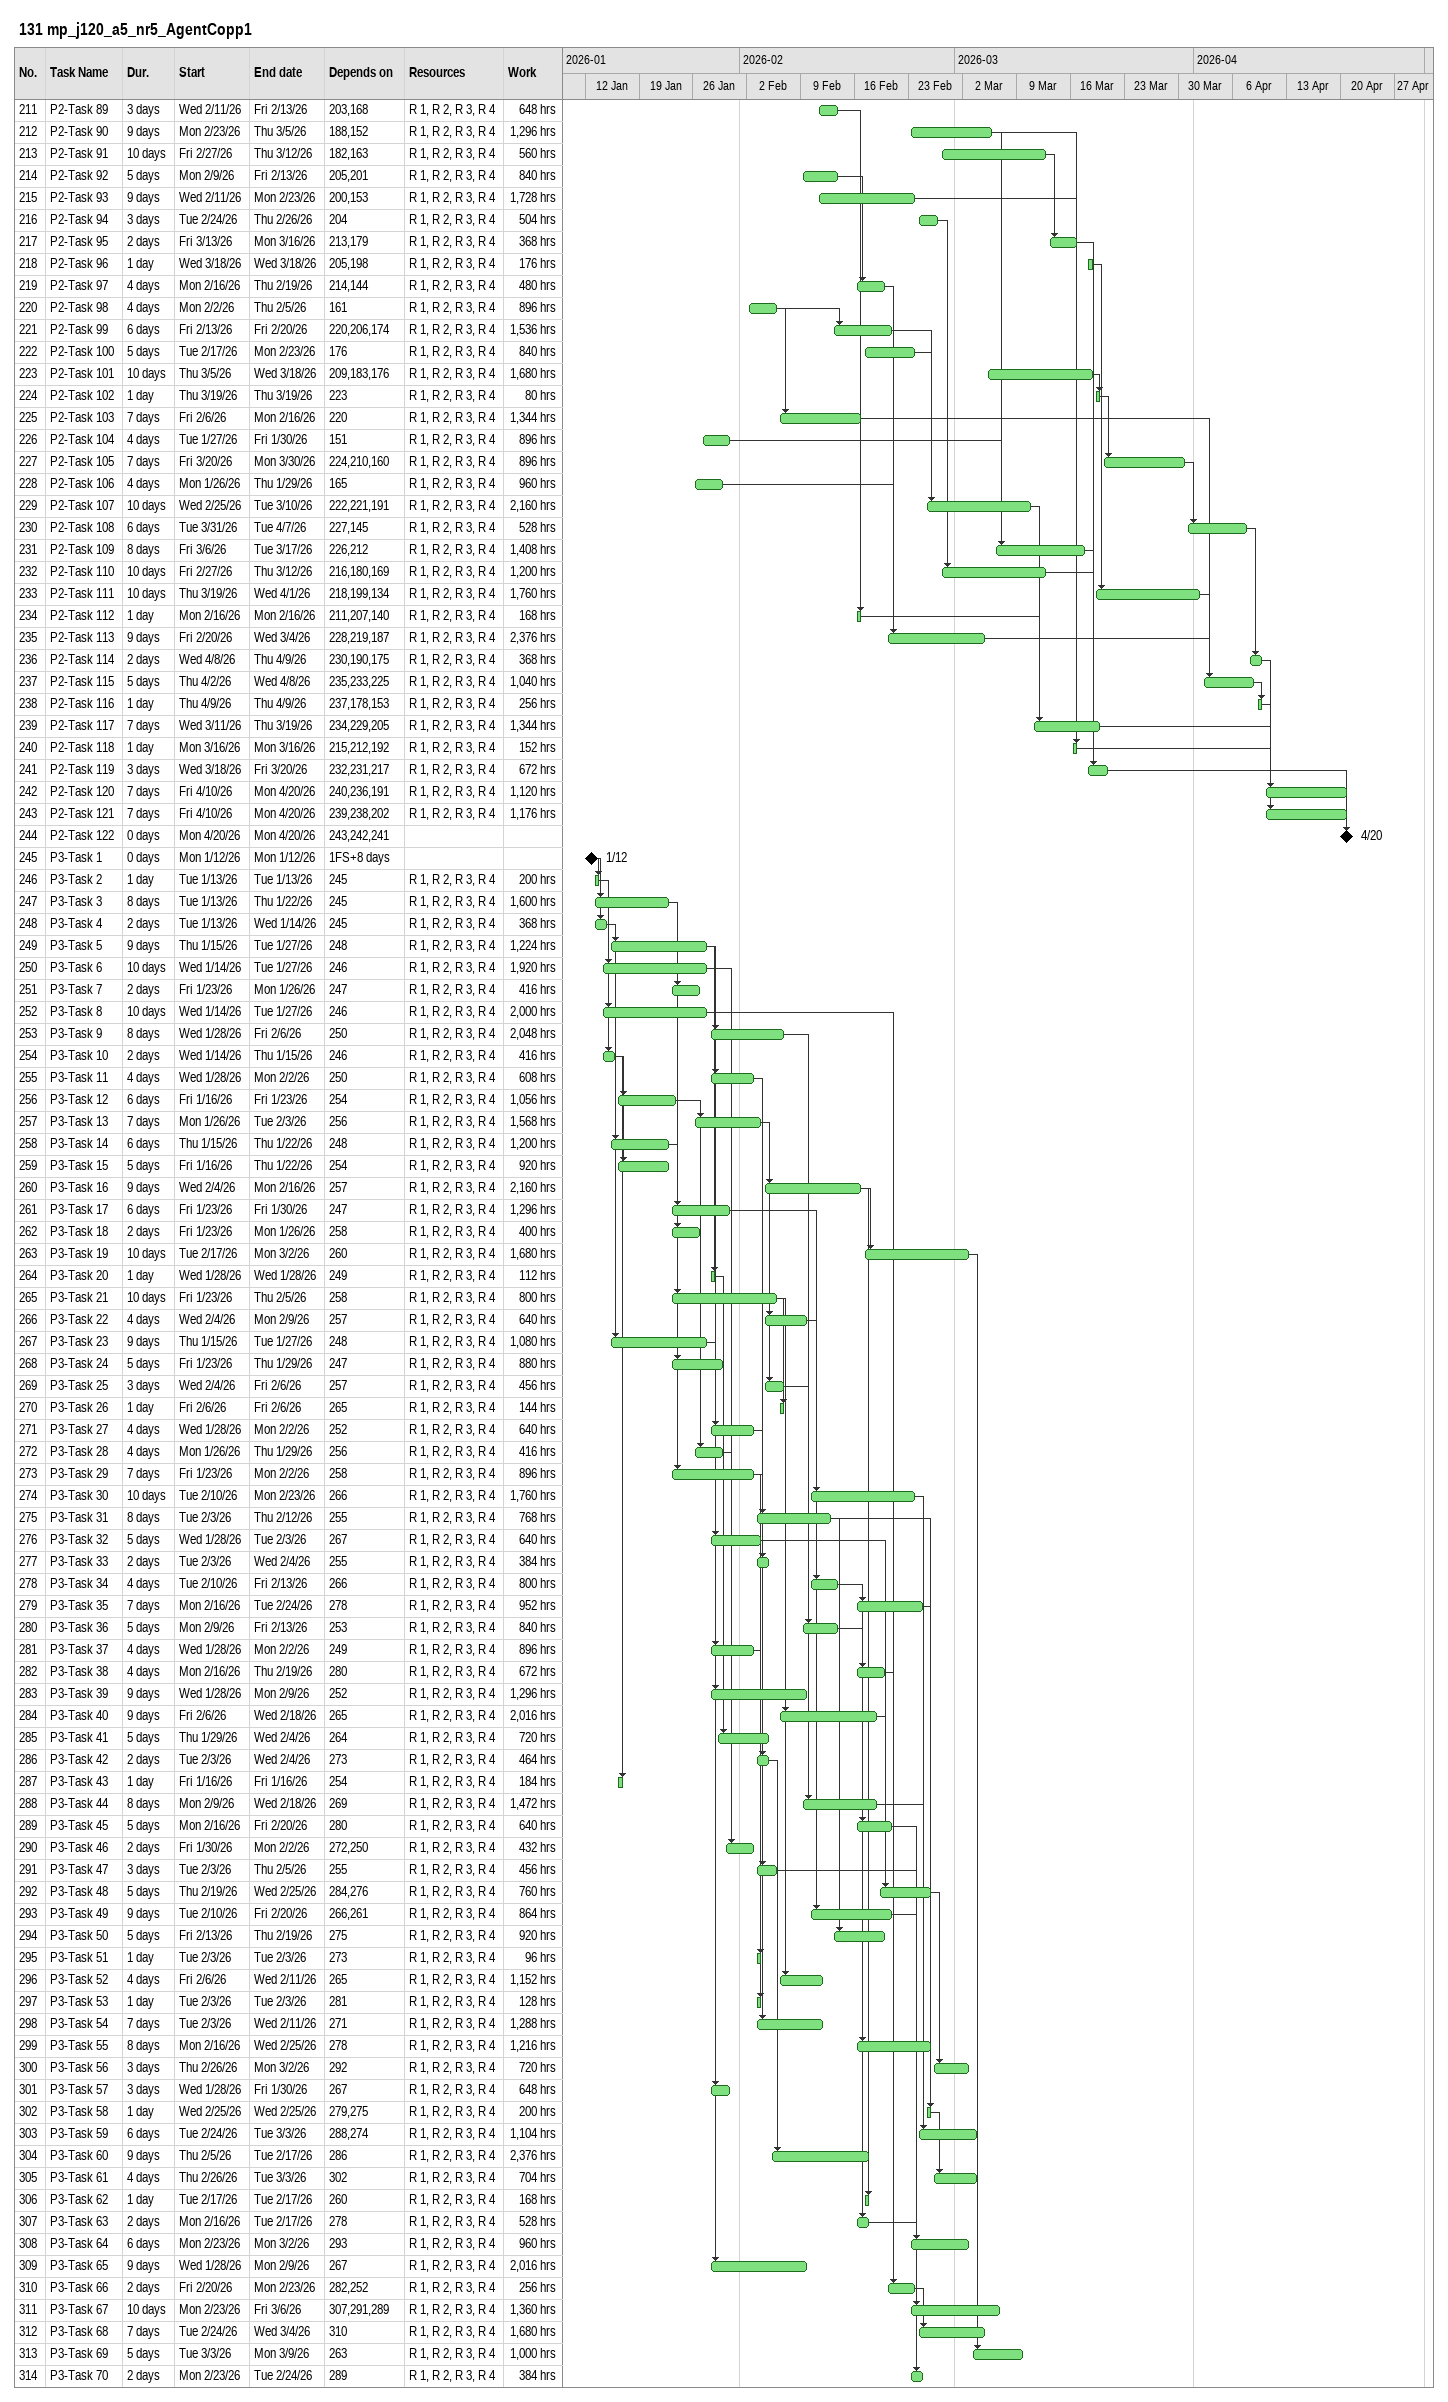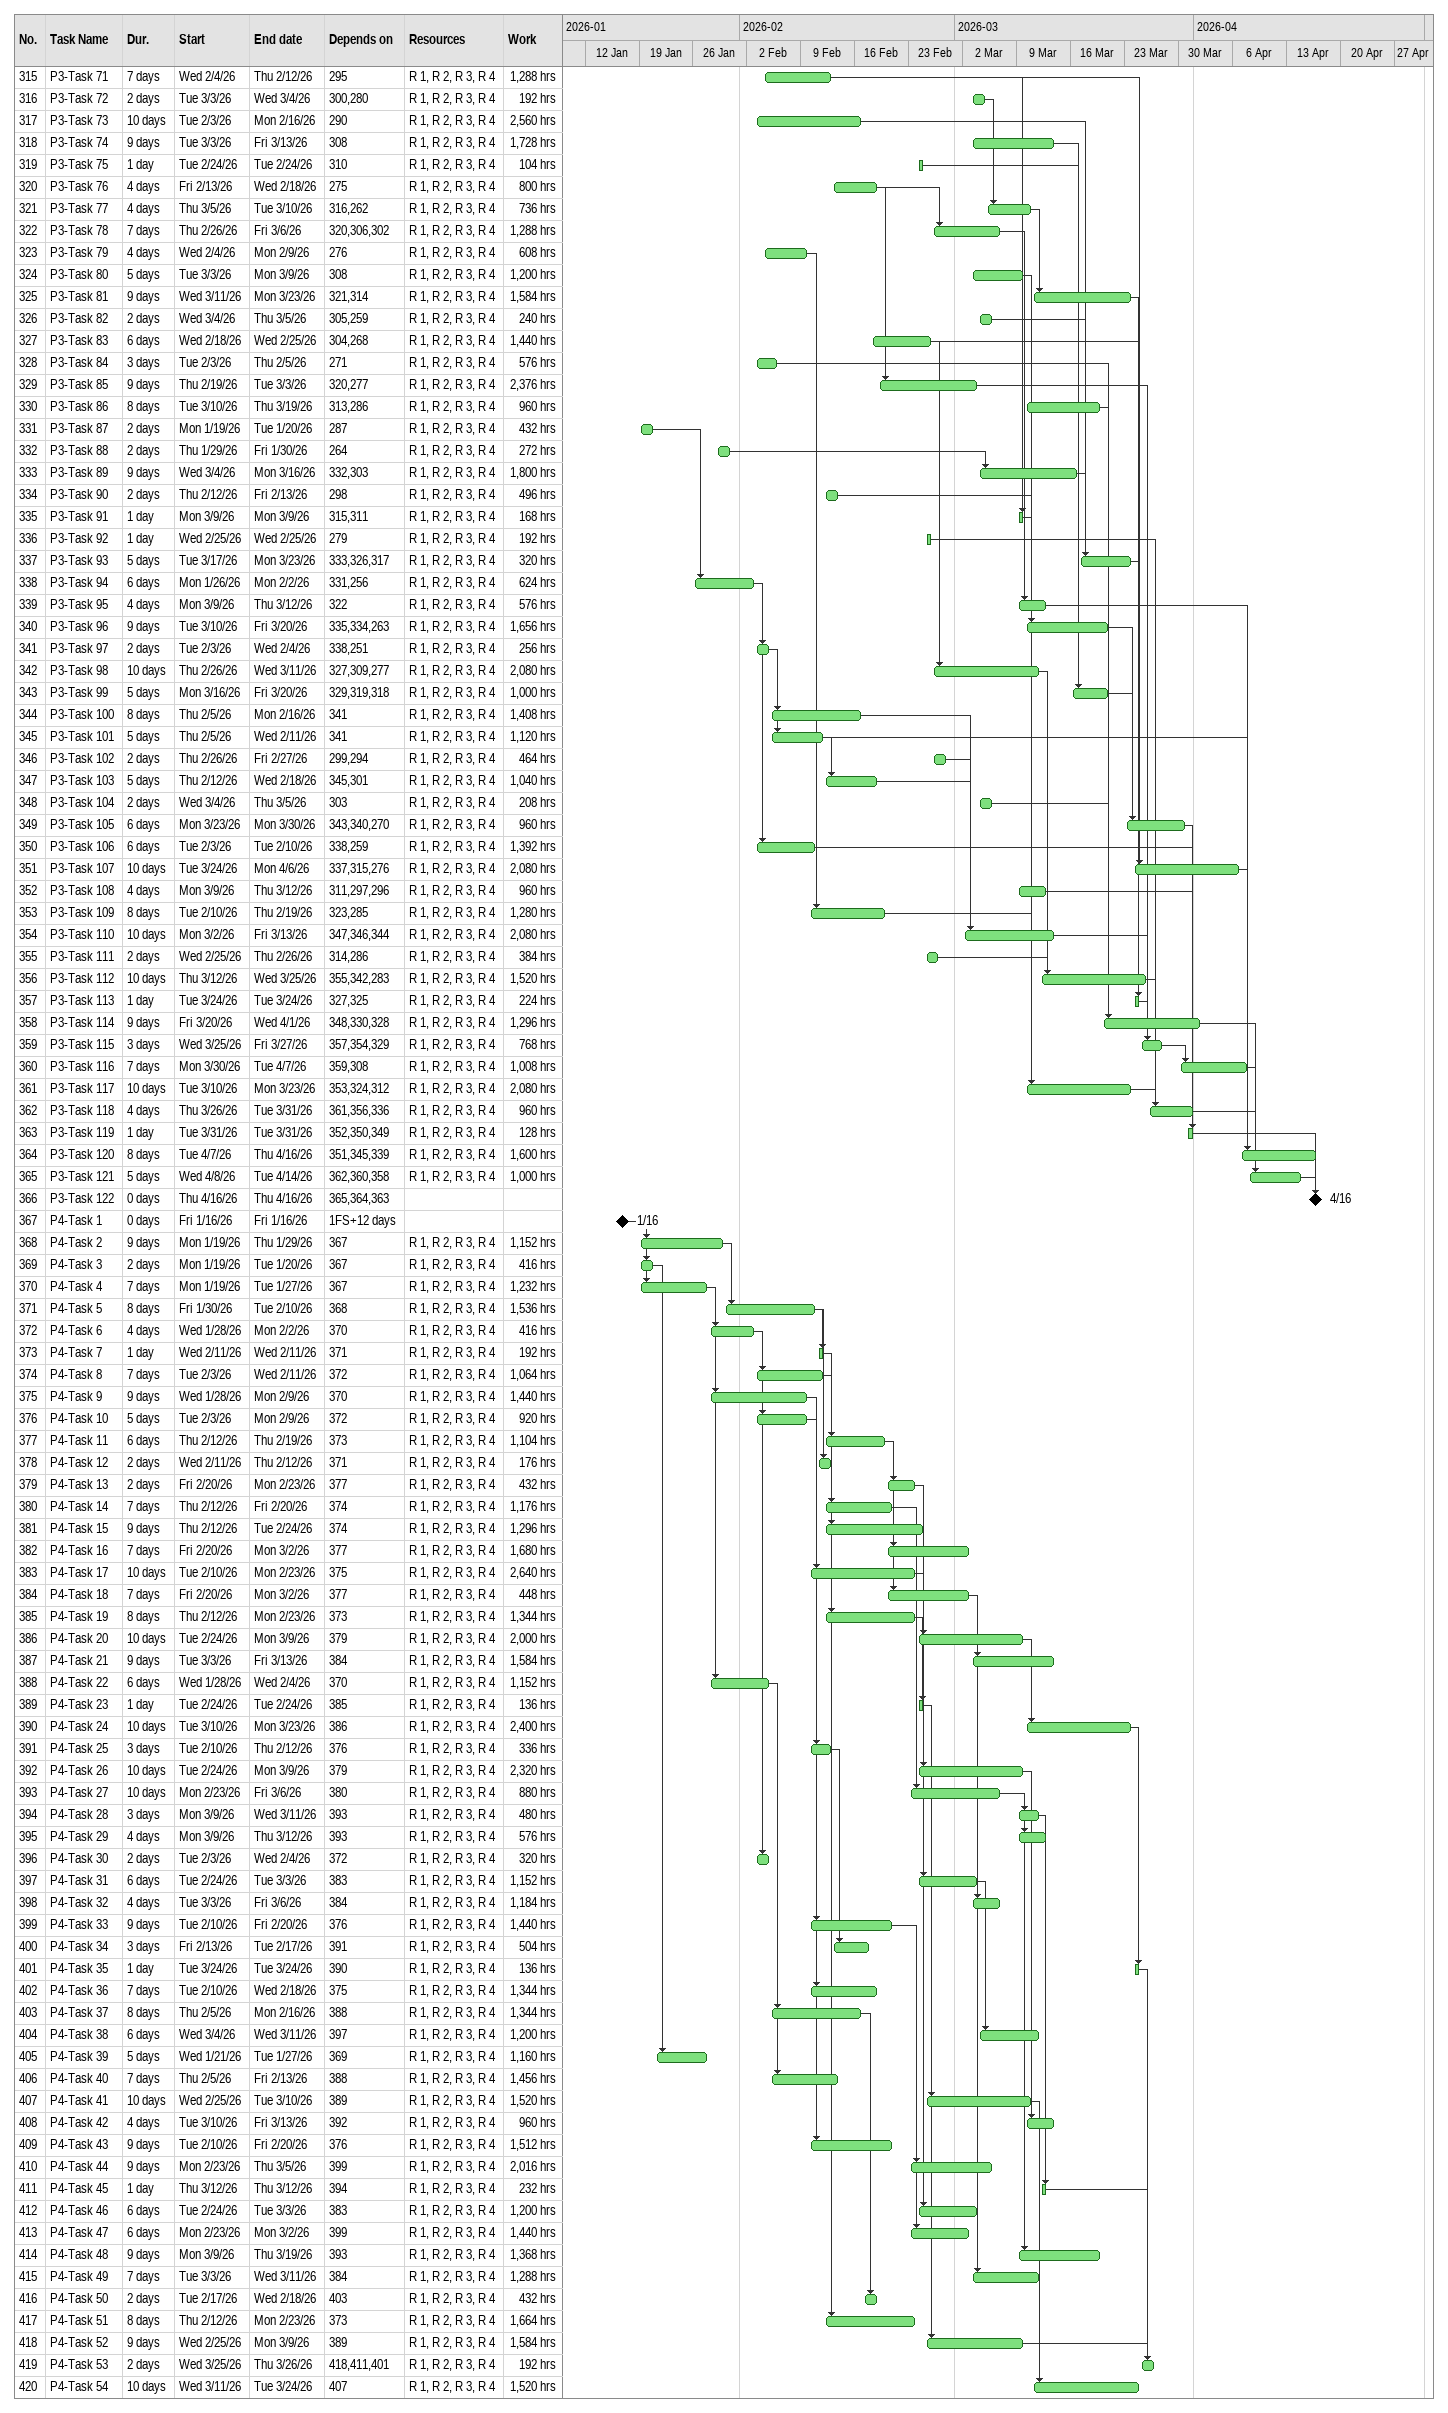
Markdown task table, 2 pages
131 mp_j120_a5_nr5_AgentCopp1

| ID | Task | Duration | Start | Finish | Predecessors | Resources | Work (h) |
|---|---|---|---|---|---|---|---|
| 211 | P2-Task 89 | 3d | 2026-02-11 | 2026-02-13 | 203, 168 | R 1, R 2, R 3, R 4 | 648 |
| 212 | P2-Task 90 | 9d | 2026-02-23 | 2026-03-05 | 188, 152 | R 1, R 2, R 3, R 4 | 1296 |
| 213 | P2-Task 91 | 10d | 2026-02-27 | 2026-03-12 | 182, 163 | R 1, R 2, R 3, R 4 | 560 |
| 214 | P2-Task 92 | 5d | 2026-02-09 | 2026-02-13 | 205, 201 | R 1, R 2, R 3, R 4 | 840 |
| 215 | P2-Task 93 | 9d | 2026-02-11 | 2026-02-23 | 200, 153 | R 1, R 2, R 3, R 4 | 1728 |
| 216 | P2-Task 94 | 3d | 2026-02-24 | 2026-02-26 | 204 | R 1, R 2, R 3, R 4 | 504 |
| 217 | P2-Task 95 | 2d | 2026-03-13 | 2026-03-16 | 213, 179 | R 1, R 2, R 3, R 4 | 368 |
| 218 | P2-Task 96 | 1d | 2026-03-18 | 2026-03-18 | 205, 198 | R 1, R 2, R 3, R 4 | 176 |
| 219 | P2-Task 97 | 4d | 2026-02-16 | 2026-02-19 | 214, 144 | R 1, R 2, R 3, R 4 | 480 |
| 220 | P2-Task 98 | 4d | 2026-02-02 | 2026-02-05 | 161 | R 1, R 2, R 3, R 4 | 896 |
| 221 | P2-Task 99 | 6d | 2026-02-13 | 2026-02-20 | 220, 206, 174 | R 1, R 2, R 3, R 4 | 1536 |
| 222 | P2-Task 100 | 5d | 2026-02-17 | 2026-02-23 | 176 | R 1, R 2, R 3, R 4 | 840 |
| 223 | P2-Task 101 | 10d | 2026-03-05 | 2026-03-18 | 209, 183, 176 | R 1, R 2, R 3, R 4 | 1680 |
| 224 | P2-Task 102 | 1d | 2026-03-19 | 2026-03-19 | 223 | R 1, R 2, R 3, R 4 | 80 |
| 225 | P2-Task 103 | 7d | 2026-02-06 | 2026-02-16 | 220 | R 1, R 2, R 3, R 4 | 1344 |
| 226 | P2-Task 104 | 4d | 2026-01-27 | 2026-01-30 | 151 | R 1, R 2, R 3, R 4 | 896 |
| 227 | P2-Task 105 | 7d | 2026-03-20 | 2026-03-30 | 224, 210, 160 | R 1, R 2, R 3, R 4 | 896 |
| 228 | P2-Task 106 | 4d | 2026-01-26 | 2026-01-29 | 165 | R 1, R 2, R 3, R 4 | 960 |
| 229 | P2-Task 107 | 10d | 2026-02-25 | 2026-03-10 | 222, 221, 191 | R 1, R 2, R 3, R 4 | 2160 |
| 230 | P2-Task 108 | 6d | 2026-03-31 | 2026-04-07 | 227, 145 | R 1, R 2, R 3, R 4 | 528 |
| 231 | P2-Task 109 | 8d | 2026-03-06 | 2026-03-17 | 226, 212 | R 1, R 2, R 3, R 4 | 1408 |
| 232 | P2-Task 110 | 10d | 2026-02-27 | 2026-03-12 | 216, 180, 169 | R 1, R 2, R 3, R 4 | 1200 |
| 233 | P2-Task 111 | 10d | 2026-03-19 | 2026-04-01 | 218, 199, 134 | R 1, R 2, R 3, R 4 | 1760 |
| 234 | P2-Task 112 | 1d | 2026-02-16 | 2026-02-16 | 211, 207, 140 | R 1, R 2, R 3, R 4 | 168 |
| 235 | P2-Task 113 | 9d | 2026-02-20 | 2026-03-04 | 228, 219, 187 | R 1, R 2, R 3, R 4 | 2376 |
| 236 | P2-Task 114 | 2d | 2026-04-08 | 2026-04-09 | 230, 190, 175 | R 1, R 2, R 3, R 4 | 368 |
| 237 | P2-Task 115 | 5d | 2026-04-02 | 2026-04-08 | 235, 233, 225 | R 1, R 2, R 3, R 4 | 1040 |
| 238 | P2-Task 116 | 1d | 2026-04-09 | 2026-04-09 | 237, 178, 153 | R 1, R 2, R 3, R 4 | 256 |
| 239 | P2-Task 117 | 7d | 2026-03-11 | 2026-03-19 | 234, 229, 205 | R 1, R 2, R 3, R 4 | 1344 |
| 240 | P2-Task 118 | 1d | 2026-03-16 | 2026-03-16 | 215, 212, 192 | R 1, R 2, R 3, R 4 | 152 |
| 241 | P2-Task 119 | 3d | 2026-03-18 | 2026-03-20 | 232, 231, 217 | R 1, R 2, R 3, R 4 | 672 |
| 242 | P2-Task 120 | 7d | 2026-04-10 | 2026-04-20 | 240, 236, 191 | R 1, R 2, R 3, R 4 | 1120 |
| 243 | P2-Task 121 | 7d | 2026-04-10 | 2026-04-20 | 239, 238, 202 | R 1, R 2, R 3, R 4 | 1176 |
| 244 | P2-Task 122 | 0d | 2026-04-20 | 2026-04-20 | 243, 242, 241 |  |  |
| 245 | P3-Task 1 | 0d | 2026-01-12 | 2026-01-12 | 1FS+8d |  |  |
| 246 | P3-Task 2 | 1d | 2026-01-13 | 2026-01-13 | 245 | R 1, R 2, R 3, R 4 | 200 |
| 247 | P3-Task 3 | 8d | 2026-01-13 | 2026-01-22 | 245 | R 1, R 2, R 3, R 4 | 1600 |
| 248 | P3-Task 4 | 2d | 2026-01-13 | 2026-01-14 | 245 | R 1, R 2, R 3, R 4 | 368 |
| 249 | P3-Task 5 | 9d | 2026-01-15 | 2026-01-27 | 248 | R 1, R 2, R 3, R 4 | 1224 |
| 250 | P3-Task 6 | 10d | 2026-01-14 | 2026-01-27 | 246 | R 1, R 2, R 3, R 4 | 1920 |
| 251 | P3-Task 7 | 2d | 2026-01-23 | 2026-01-26 | 247 | R 1, R 2, R 3, R 4 | 416 |
| 252 | P3-Task 8 | 10d | 2026-01-14 | 2026-01-27 | 246 | R 1, R 2, R 3, R 4 | 2000 |
| 253 | P3-Task 9 | 8d | 2026-01-28 | 2026-02-06 | 250 | R 1, R 2, R 3, R 4 | 2048 |
| 254 | P3-Task 10 | 2d | 2026-01-14 | 2026-01-15 | 246 | R 1, R 2, R 3, R 4 | 416 |
| 255 | P3-Task 11 | 4d | 2026-01-28 | 2026-02-02 | 250 | R 1, R 2, R 3, R 4 | 608 |
| 256 | P3-Task 12 | 6d | 2026-01-16 | 2026-01-23 | 254 | R 1, R 2, R 3, R 4 | 1056 |
| 257 | P3-Task 13 | 7d | 2026-01-26 | 2026-02-03 | 256 | R 1, R 2, R 3, R 4 | 1568 |
| 258 | P3-Task 14 | 6d | 2026-01-15 | 2026-01-22 | 248 | R 1, R 2, R 3, R 4 | 1200 |
| 259 | P3-Task 15 | 5d | 2026-01-16 | 2026-01-22 | 254 | R 1, R 2, R 3, R 4 | 920 |
| 260 | P3-Task 16 | 9d | 2026-02-04 | 2026-02-16 | 257 | R 1, R 2, R 3, R 4 | 2160 |
| 261 | P3-Task 17 | 6d | 2026-01-23 | 2026-01-30 | 247 | R 1, R 2, R 3, R 4 | 1296 |
| 262 | P3-Task 18 | 2d | 2026-01-23 | 2026-01-26 | 258 | R 1, R 2, R 3, R 4 | 400 |
| 263 | P3-Task 19 | 10d | 2026-02-17 | 2026-03-02 | 260 | R 1, R 2, R 3, R 4 | 1680 |
| 264 | P3-Task 20 | 1d | 2026-01-28 | 2026-01-28 | 249 | R 1, R 2, R 3, R 4 | 112 |
| 265 | P3-Task 21 | 10d | 2026-01-23 | 2026-02-05 | 258 | R 1, R 2, R 3, R 4 | 800 |
| 266 | P3-Task 22 | 4d | 2026-02-04 | 2026-02-09 | 257 | R 1, R 2, R 3, R 4 | 640 |
| 267 | P3-Task 23 | 9d | 2026-01-15 | 2026-01-27 | 248 | R 1, R 2, R 3, R 4 | 1080 |
| 268 | P3-Task 24 | 5d | 2026-01-23 | 2026-01-29 | 247 | R 1, R 2, R 3, R 4 | 880 |
| 269 | P3-Task 25 | 3d | 2026-02-04 | 2026-02-06 | 257 | R 1, R 2, R 3, R 4 | 456 |
| 270 | P3-Task 26 | 1d | 2026-02-06 | 2026-02-06 | 265 | R 1, R 2, R 3, R 4 | 144 |
| 271 | P3-Task 27 | 4d | 2026-01-28 | 2026-02-02 | 252 | R 1, R 2, R 3, R 4 | 640 |
| 272 | P3-Task 28 | 4d | 2026-01-26 | 2026-01-29 | 256 | R 1, R 2, R 3, R 4 | 416 |
| 273 | P3-Task 29 | 7d | 2026-01-23 | 2026-02-02 | 258 | R 1, R 2, R 3, R 4 | 896 |
| 274 | P3-Task 30 | 10d | 2026-02-10 | 2026-02-23 | 266 | R 1, R 2, R 3, R 4 | 1760 |
| 275 | P3-Task 31 | 8d | 2026-02-03 | 2026-02-12 | 255 | R 1, R 2, R 3, R 4 | 768 |
| 276 | P3-Task 32 | 5d | 2026-01-28 | 2026-02-03 | 267 | R 1, R 2, R 3, R 4 | 640 |
| 277 | P3-Task 33 | 2d | 2026-02-03 | 2026-02-04 | 255 | R 1, R 2, R 3, R 4 | 384 |
| 278 | P3-Task 34 | 4d | 2026-02-10 | 2026-02-13 | 266 | R 1, R 2, R 3, R 4 | 800 |
| 279 | P3-Task 35 | 7d | 2026-02-16 | 2026-02-24 | 278 | R 1, R 2, R 3, R 4 | 952 |
| 280 | P3-Task 36 | 5d | 2026-02-09 | 2026-02-13 | 253 | R 1, R 2, R 3, R 4 | 840 |
| 281 | P3-Task 37 | 4d | 2026-01-28 | 2026-02-02 | 249 | R 1, R 2, R 3, R 4 | 896 |
| 282 | P3-Task 38 | 4d | 2026-02-16 | 2026-02-19 | 280 | R 1, R 2, R 3, R 4 | 672 |
| 283 | P3-Task 39 | 9d | 2026-01-28 | 2026-02-09 | 252 | R 1, R 2, R 3, R 4 | 1296 |
| 284 | P3-Task 40 | 9d | 2026-02-06 | 2026-02-18 | 265 | R 1, R 2, R 3, R 4 | 2016 |
| 285 | P3-Task 41 | 5d | 2026-01-29 | 2026-02-04 | 264 | R 1, R 2, R 3, R 4 | 720 |
| 286 | P3-Task 42 | 2d | 2026-02-03 | 2026-02-04 | 273 | R 1, R 2, R 3, R 4 | 464 |
| 287 | P3-Task 43 | 1d | 2026-01-16 | 2026-01-16 | 254 | R 1, R 2, R 3, R 4 | 184 |
| 288 | P3-Task 44 | 8d | 2026-02-09 | 2026-02-18 | 269 | R 1, R 2, R 3, R 4 | 1472 |
| 289 | P3-Task 45 | 5d | 2026-02-16 | 2026-02-20 | 280 | R 1, R 2, R 3, R 4 | 640 |
| 290 | P3-Task 46 | 2d | 2026-01-30 | 2026-02-02 | 272, 250 | R 1, R 2, R 3, R 4 | 432 |
| 291 | P3-Task 47 | 3d | 2026-02-03 | 2026-02-05 | 255 | R 1, R 2, R 3, R 4 | 456 |
| 292 | P3-Task 48 | 5d | 2026-02-19 | 2026-02-25 | 284, 276 | R 1, R 2, R 3, R 4 | 760 |
| 293 | P3-Task 49 | 9d | 2026-02-10 | 2026-02-20 | 266, 261 | R 1, R 2, R 3, R 4 | 864 |
| 294 | P3-Task 50 | 5d | 2026-02-13 | 2026-02-19 | 275 | R 1, R 2, R 3, R 4 | 920 |
| 295 | P3-Task 51 | 1d | 2026-02-03 | 2026-02-03 | 273 | R 1, R 2, R 3, R 4 | 96 |
| 296 | P3-Task 52 | 4d | 2026-02-06 | 2026-02-11 | 265 | R 1, R 2, R 3, R 4 | 1152 |
| 297 | P3-Task 53 | 1d | 2026-02-03 | 2026-02-03 | 281 | R 1, R 2, R 3, R 4 | 128 |
| 298 | P3-Task 54 | 7d | 2026-02-03 | 2026-02-11 | 271 | R 1, R 2, R 3, R 4 | 1288 |
| 299 | P3-Task 55 | 8d | 2026-02-16 | 2026-02-25 | 278 | R 1, R 2, R 3, R 4 | 1216 |
| 300 | P3-Task 56 | 3d | 2026-02-26 | 2026-03-02 | 292 | R 1, R 2, R 3, R 4 | 720 |
| 301 | P3-Task 57 | 3d | 2026-01-28 | 2026-01-30 | 267 | R 1, R 2, R 3, R 4 | 648 |
| 302 | P3-Task 58 | 1d | 2026-02-25 | 2026-02-25 | 279, 275 | R 1, R 2, R 3, R 4 | 200 |
| 303 | P3-Task 59 | 6d | 2026-02-24 | 2026-03-03 | 288, 274 | R 1, R 2, R 3, R 4 | 1104 |
| 304 | P3-Task 60 | 9d | 2026-02-05 | 2026-02-17 | 286 | R 1, R 2, R 3, R 4 | 2376 |
| 305 | P3-Task 61 | 4d | 2026-02-26 | 2026-03-03 | 302 | R 1, R 2, R 3, R 4 | 704 |
| 306 | P3-Task 62 | 1d | 2026-02-17 | 2026-02-17 | 260 | R 1, R 2, R 3, R 4 | 168 |
| 307 | P3-Task 63 | 2d | 2026-02-16 | 2026-02-17 | 278 | R 1, R 2, R 3, R 4 | 528 |
| 308 | P3-Task 64 | 6d | 2026-02-23 | 2026-03-02 | 293 | R 1, R 2, R 3, R 4 | 960 |
| 309 | P3-Task 65 | 9d | 2026-01-28 | 2026-02-09 | 267 | R 1, R 2, R 3, R 4 | 2016 |
| 310 | P3-Task 66 | 2d | 2026-02-20 | 2026-02-23 | 282, 252 | R 1, R 2, R 3, R 4 | 256 |
| 311 | P3-Task 67 | 10d | 2026-02-23 | 2026-03-06 | 307, 291, 289 | R 1, R 2, R 3, R 4 | 1360 |
| 312 | P3-Task 68 | 7d | 2026-02-24 | 2026-03-04 | 310 | R 1, R 2, R 3, R 4 | 1680 |
| 313 | P3-Task 69 | 5d | 2026-03-03 | 2026-03-09 | 263 | R 1, R 2, R 3, R 4 | 1000 |
| 314 | P3-Task 70 | 2d | 2026-02-23 | 2026-02-24 | 289 | R 1, R 2, R 3, R 4 | 384 |
| 315 | P3-Task 71 | 7d | 2026-02-04 | 2026-02-12 | 295 | R 1, R 2, R 3, R 4 | 1288 |
| 316 | P3-Task 72 | 2d | 2026-03-03 | 2026-03-04 | 300, 280 | R 1, R 2, R 3, R 4 | 192 |
| 317 | P3-Task 73 | 10d | 2026-02-03 | 2026-02-16 | 290 | R 1, R 2, R 3, R 4 | 2560 |
| 318 | P3-Task 74 | 9d | 2026-03-03 | 2026-03-13 | 308 | R 1, R 2, R 3, R 4 | 1728 |
| 319 | P3-Task 75 | 1d | 2026-02-24 | 2026-02-24 | 310 | R 1, R 2, R 3, R 4 | 104 |
| 320 | P3-Task 76 | 4d | 2026-02-13 | 2026-02-18 | 275 | R 1, R 2, R 3, R 4 | 800 |
| 321 | P3-Task 77 | 4d | 2026-03-05 | 2026-03-10 | 316, 262 | R 1, R 2, R 3, R 4 | 736 |
| 322 | P3-Task 78 | 7d | 2026-02-26 | 2026-03-06 | 320, 306, 302 | R 1, R 2, R 3, R 4 | 1288 |
| 323 | P3-Task 79 | 4d | 2026-02-04 | 2026-02-09 | 276 | R 1, R 2, R 3, R 4 | 608 |
| 324 | P3-Task 80 | 5d | 2026-03-03 | 2026-03-09 | 308 | R 1, R 2, R 3, R 4 | 1200 |
| 325 | P3-Task 81 | 9d | 2026-03-11 | 2026-03-23 | 321, 314 | R 1, R 2, R 3, R 4 | 1584 |
| 326 | P3-Task 82 | 2d | 2026-03-04 | 2026-03-05 | 305, 259 | R 1, R 2, R 3, R 4 | 240 |
| 327 | P3-Task 83 | 6d | 2026-02-18 | 2026-02-25 | 304, 268 | R 1, R 2, R 3, R 4 | 1440 |
| 328 | P3-Task 84 | 3d | 2026-02-03 | 2026-02-05 | 271 | R 1, R 2, R 3, R 4 | 576 |
| 329 | P3-Task 85 | 9d | 2026-02-19 | 2026-03-03 | 320, 277 | R 1, R 2, R 3, R 4 | 2376 |
| 330 | P3-Task 86 | 8d | 2026-03-10 | 2026-03-19 | 313, 286 | R 1, R 2, R 3, R 4 | 960 |
| 331 | P3-Task 87 | 2d | 2026-01-19 | 2026-01-20 | 287 | R 1, R 2, R 3, R 4 | 432 |
| 332 | P3-Task 88 | 2d | 2026-01-29 | 2026-01-30 | 264 | R 1, R 2, R 3, R 4 | 272 |
| 333 | P3-Task 89 | 9d | 2026-03-04 | 2026-03-16 | 332, 303 | R 1, R 2, R 3, R 4 | 1800 |
| 334 | P3-Task 90 | 2d | 2026-02-12 | 2026-02-13 | 298 | R 1, R 2, R 3, R 4 | 496 |
| 335 | P3-Task 91 | 1d | 2026-03-09 | 2026-03-09 | 315, 311 | R 1, R 2, R 3, R 4 | 168 |
| 336 | P3-Task 92 | 1d | 2026-02-25 | 2026-02-25 | 279 | R 1, R 2, R 3, R 4 | 192 |
| 337 | P3-Task 93 | 5d | 2026-03-17 | 2026-03-23 | 333, 326, 317 | R 1, R 2, R 3, R 4 | 320 |
| 338 | P3-Task 94 | 6d | 2026-01-26 | 2026-02-02 | 331, 256 | R 1, R 2, R 3, R 4 | 624 |
| 339 | P3-Task 95 | 4d | 2026-03-09 | 2026-03-12 | 322 | R 1, R 2, R 3, R 4 | 576 |
| 340 | P3-Task 96 | 9d | 2026-03-10 | 2026-03-20 | 335, 334, 263 | R 1, R 2, R 3, R 4 | 1656 |
| 341 | P3-Task 97 | 2d | 2026-02-03 | 2026-02-04 | 338, 251 | R 1, R 2, R 3, R 4 | 256 |
| 342 | P3-Task 98 | 10d | 2026-02-26 | 2026-03-11 | 327, 309, 277 | R 1, R 2, R 3, R 4 | 2080 |
| 343 | P3-Task 99 | 5d | 2026-03-16 | 2026-03-20 | 329, 319, 318 | R 1, R 2, R 3, R 4 | 1000 |
| 344 | P3-Task 100 | 8d | 2026-02-05 | 2026-02-16 | 341 | R 1, R 2, R 3, R 4 | 1408 |
| 345 | P3-Task 101 | 5d | 2026-02-05 | 2026-02-11 | 341 | R 1, R 2, R 3, R 4 | 1120 |
| 346 | P3-Task 102 | 2d | 2026-02-26 | 2026-02-27 | 299, 294 | R 1, R 2, R 3, R 4 | 464 |
| 347 | P3-Task 103 | 5d | 2026-02-12 | 2026-02-18 | 345, 301 | R 1, R 2, R 3, R 4 | 1040 |
| 348 | P3-Task 104 | 2d | 2026-03-04 | 2026-03-05 | 303 | R 1, R 2, R 3, R 4 | 208 |
| 349 | P3-Task 105 | 6d | 2026-03-23 | 2026-03-30 | 343, 340, 270 | R 1, R 2, R 3, R 4 | 960 |
| 350 | P3-Task 106 | 6d | 2026-02-03 | 2026-02-10 | 338, 259 | R 1, R 2, R 3, R 4 | 1392 |
| 351 | P3-Task 107 | 10d | 2026-03-24 | 2026-04-06 | 337, 315, 276 | R 1, R 2, R 3, R 4 | 2080 |
| 352 | P3-Task 108 | 4d | 2026-03-09 | 2026-03-12 | 311, 297, 296 | R 1, R 2, R 3, R 4 | 960 |
| 353 | P3-Task 109 | 8d | 2026-02-10 | 2026-02-19 | 323, 285 | R 1, R 2, R 3, R 4 | 1280 |
| 354 | P3-Task 110 | 10d | 2026-03-02 | 2026-03-13 | 347, 346, 344 | R 1, R 2, R 3, R 4 | 2080 |
| 355 | P3-Task 111 | 2d | 2026-02-25 | 2026-02-26 | 314, 286 | R 1, R 2, R 3, R 4 | 384 |
| 356 | P3-Task 112 | 10d | 2026-03-12 | 2026-03-25 | 355, 342, 283 | R 1, R 2, R 3, R 4 | 1520 |
| 357 | P3-Task 113 | 1d | 2026-03-24 | 2026-03-24 | 327, 325 | R 1, R 2, R 3, R 4 | 224 |
| 358 | P3-Task 114 | 9d | 2026-03-20 | 2026-04-01 | 348, 330, 328 | R 1, R 2, R 3, R 4 | 1296 |
| 359 | P3-Task 115 | 3d | 2026-03-25 | 2026-03-27 | 357, 354, 329 | R 1, R 2, R 3, R 4 | 768 |
| 360 | P3-Task 116 | 7d | 2026-03-30 | 2026-04-07 | 359, 308 | R 1, R 2, R 3, R 4 | 1008 |
| 361 | P3-Task 117 | 10d | 2026-03-10 | 2026-03-23 | 353, 324, 312 | R 1, R 2, R 3, R 4 | 2080 |
| 362 | P3-Task 118 | 4d | 2026-03-26 | 2026-03-31 | 361, 356, 336 | R 1, R 2, R 3, R 4 | 960 |
| 363 | P3-Task 119 | 1d | 2026-03-31 | 2026-03-31 | 352, 350, 349 | R 1, R 2, R 3, R 4 | 128 |
| 364 | P3-Task 120 | 8d | 2026-04-07 | 2026-04-16 | 351, 345, 339 | R 1, R 2, R 3, R 4 | 1600 |
| 365 | P3-Task 121 | 5d | 2026-04-08 | 2026-04-14 | 362, 360, 358 | R 1, R 2, R 3, R 4 | 1000 |
| 366 | P3-Task 122 | 0d | 2026-04-16 | 2026-04-16 | 365, 364, 363 |  |  |
| 367 | P4-Task 1 | 0d | 2026-01-16 | 2026-01-16 | 1FS+12d |  |  |
| 368 | P4-Task 2 | 9d | 2026-01-19 | 2026-01-29 | 367 | R 1, R 2, R 3, R 4 | 1152 |
| 369 | P4-Task 3 | 2d | 2026-01-19 | 2026-01-20 | 367 | R 1, R 2, R 3, R 4 | 416 |
| 370 | P4-Task 4 | 7d | 2026-01-19 | 2026-01-27 | 367 | R 1, R 2, R 3, R 4 | 1232 |
| 371 | P4-Task 5 | 8d | 2026-01-30 | 2026-02-10 | 368 | R 1, R 2, R 3, R 4 | 1536 |
| 372 | P4-Task 6 | 4d | 2026-01-28 | 2026-02-02 | 370 | R 1, R 2, R 3, R 4 | 416 |
| 373 | P4-Task 7 | 1d | 2026-02-11 | 2026-02-11 | 371 | R 1, R 2, R 3, R 4 | 192 |
| 374 | P4-Task 8 | 7d | 2026-02-03 | 2026-02-11 | 372 | R 1, R 2, R 3, R 4 | 1064 |
| 375 | P4-Task 9 | 9d | 2026-01-28 | 2026-02-09 | 370 | R 1, R 2, R 3, R 4 | 1440 |
| 376 | P4-Task 10 | 5d | 2026-02-03 | 2026-02-09 | 372 | R 1, R 2, R 3, R 4 | 920 |
| 377 | P4-Task 11 | 6d | 2026-02-12 | 2026-02-19 | 373 | R 1, R 2, R 3, R 4 | 1104 |
| 378 | P4-Task 12 | 2d | 2026-02-11 | 2026-02-12 | 371 | R 1, R 2, R 3, R 4 | 176 |
| 379 | P4-Task 13 | 2d | 2026-02-20 | 2026-02-23 | 377 | R 1, R 2, R 3, R 4 | 432 |
| 380 | P4-Task 14 | 7d | 2026-02-12 | 2026-02-20 | 374 | R 1, R 2, R 3, R 4 | 1176 |
| 381 | P4-Task 15 | 9d | 2026-02-12 | 2026-02-24 | 374 | R 1, R 2, R 3, R 4 | 1296 |
| 382 | P4-Task 16 | 7d | 2026-02-20 | 2026-03-02 | 377 | R 1, R 2, R 3, R 4 | 1680 |
| 383 | P4-Task 17 | 10d | 2026-02-10 | 2026-02-23 | 375 | R 1, R 2, R 3, R 4 | 2640 |
| 384 | P4-Task 18 | 7d | 2026-02-20 | 2026-03-02 | 377 | R 1, R 2, R 3, R 4 | 448 |
| 385 | P4-Task 19 | 8d | 2026-02-12 | 2026-02-23 | 373 | R 1, R 2, R 3, R 4 | 1344 |
| 386 | P4-Task 20 | 10d | 2026-02-24 | 2026-03-09 | 379 | R 1, R 2, R 3, R 4 | 2000 |
| 387 | P4-Task 21 | 9d | 2026-03-03 | 2026-03-13 | 384 | R 1, R 2, R 3, R 4 | 1584 |
| 388 | P4-Task 22 | 6d | 2026-01-28 | 2026-02-04 | 370 | R 1, R 2, R 3, R 4 | 1152 |
| 389 | P4-Task 23 | 1d | 2026-02-24 | 2026-02-24 | 385 | R 1, R 2, R 3, R 4 | 136 |
| 390 | P4-Task 24 | 10d | 2026-03-10 | 2026-03-23 | 386 | R 1, R 2, R 3, R 4 | 2400 |
| 391 | P4-Task 25 | 3d | 2026-02-10 | 2026-02-12 | 376 | R 1, R 2, R 3, R 4 | 336 |
| 392 | P4-Task 26 | 10d | 2026-02-24 | 2026-03-09 | 379 | R 1, R 2, R 3, R 4 | 2320 |
| 393 | P4-Task 27 | 10d | 2026-02-23 | 2026-03-06 | 380 | R 1, R 2, R 3, R 4 | 880 |
| 394 | P4-Task 28 | 3d | 2026-03-09 | 2026-03-11 | 393 | R 1, R 2, R 3, R 4 | 480 |
| 395 | P4-Task 29 | 4d | 2026-03-09 | 2026-03-12 | 393 | R 1, R 2, R 3, R 4 | 576 |
| 396 | P4-Task 30 | 2d | 2026-02-03 | 2026-02-04 | 372 | R 1, R 2, R 3, R 4 | 320 |
| 397 | P4-Task 31 | 6d | 2026-02-24 | 2026-03-03 | 383 | R 1, R 2, R 3, R 4 | 1152 |
| 398 | P4-Task 32 | 4d | 2026-03-03 | 2026-03-06 | 384 | R 1, R 2, R 3, R 4 | 1184 |
| 399 | P4-Task 33 | 9d | 2026-02-10 | 2026-02-20 | 376 | R 1, R 2, R 3, R 4 | 1440 |
| 400 | P4-Task 34 | 3d | 2026-02-13 | 2026-02-17 | 391 | R 1, R 2, R 3, R 4 | 504 |
| 401 | P4-Task 35 | 1d | 2026-03-24 | 2026-03-24 | 390 | R 1, R 2, R 3, R 4 | 136 |
| 402 | P4-Task 36 | 7d | 2026-02-10 | 2026-02-18 | 375 | R 1, R 2, R 3, R 4 | 1344 |
| 403 | P4-Task 37 | 8d | 2026-02-05 | 2026-02-16 | 388 | R 1, R 2, R 3, R 4 | 1344 |
| 404 | P4-Task 38 | 6d | 2026-03-04 | 2026-03-11 | 397 | R 1, R 2, R 3, R 4 | 1200 |
| 405 | P4-Task 39 | 5d | 2026-01-21 | 2026-01-27 | 369 | R 1, R 2, R 3, R 4 | 1160 |
| 406 | P4-Task 40 | 7d | 2026-02-05 | 2026-02-13 | 388 | R 1, R 2, R 3, R 4 | 1456 |
| 407 | P4-Task 41 | 10d | 2026-02-25 | 2026-03-10 | 389 | R 1, R 2, R 3, R 4 | 1520 |
| 408 | P4-Task 42 | 4d | 2026-03-10 | 2026-03-13 | 392 | R 1, R 2, R 3, R 4 | 960 |
| 409 | P4-Task 43 | 9d | 2026-02-10 | 2026-02-20 | 376 | R 1, R 2, R 3, R 4 | 1512 |
| 410 | P4-Task 44 | 9d | 2026-02-23 | 2026-03-05 | 399 | R 1, R 2, R 3, R 4 | 2016 |
| 411 | P4-Task 45 | 1d | 2026-03-12 | 2026-03-12 | 394 | R 1, R 2, R 3, R 4 | 232 |
| 412 | P4-Task 46 | 6d | 2026-02-24 | 2026-03-03 | 383 | R 1, R 2, R 3, R 4 | 1200 |
| 413 | P4-Task 47 | 6d | 2026-02-23 | 2026-03-02 | 399 | R 1, R 2, R 3, R 4 | 1440 |
| 414 | P4-Task 48 | 9d | 2026-03-09 | 2026-03-19 | 393 | R 1, R 2, R 3, R 4 | 1368 |
| 415 | P4-Task 49 | 7d | 2026-03-03 | 2026-03-11 | 384 | R 1, R 2, R 3, R 4 | 1288 |
| 416 | P4-Task 50 | 2d | 2026-02-17 | 2026-02-18 | 403 | R 1, R 2, R 3, R 4 | 432 |
| 417 | P4-Task 51 | 8d | 2026-02-12 | 2026-02-23 | 373 | R 1, R 2, R 3, R 4 | 1664 |
| 418 | P4-Task 52 | 9d | 2026-02-25 | 2026-03-09 | 389 | R 1, R 2, R 3, R 4 | 1584 |
| 419 | P4-Task 53 | 2d | 2026-03-25 | 2026-03-26 | 418, 411, 401 | R 1, R 2, R 3, R 4 | 192 |
| 420 | P4-Task 54 | 10d | 2026-03-11 | 2026-03-24 | 407 | R 1, R 2, R 3, R 4 | 1520 |
